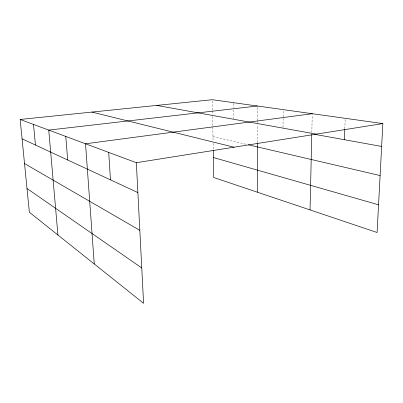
<?xml version="1.0" encoding="UTF-8"?>
<svg xmlns="http://www.w3.org/2000/svg" width="403" height="403" viewBox="0 0 403 403"><rect width="100%" height="100%" fill="white"/><g stroke="black" fill="none" stroke-linecap="round" stroke-linejoin="round"><path stroke-width="0.3" stroke-dasharray="2.02 1.51" d="M257.371 142.576L257.376 124.582M257.376 122.724L257.376 120.87M257.376 120.25L257.376 106.634M283.007 127.373L283.193 110.241M311.821 132.552L312.244 114.326M344.812 128.703L345.175 118.92M212.98 136.562L247.18 144.541M212.321 100.946L212.492 110.266M212.502 110.89L212.572 114.618M212.608 116.487L213.061 140.874M213.106 143.342L213.222 149.503M233.619 103.294L233.659 107.546M233.685 109.974L233.77 118.477"/><path stroke-width="0.6" d="M257.366 192.191L257.371 143.196M310.033 209.918L311.781 134.436M344.404 139.715L344.792 129.318M20.15 119.459L136.345 162.696L143.584 303.298L29.359 212.245L20.15 119.459L212.295 99.702L382.85 123.58L377.097 232.496L213.741 177.501L213.232 150.118M136.345 162.696L382.85 123.58M312.26 113.696L85.532 143.785L94.252 263.975M257.376 106.014L48.748 130.098L57.941 235.035M156.732 105.415L316.32 134.139M314.254 134.254L381.641 146.45M248.379 144.818L380.105 175.557M91.924 112.079L234.017 147.196M213.368 157.518L378.558 204.805M22.074 138.834L137.881 192.574M24.528 163.573L139.826 230.325M27.001 188.528L141.765 267.95M33.499 124.426L35.434 145.035M65.775 136.436L67.679 159.996M108.724 152.42L110.452 179.844"/></g></svg>
